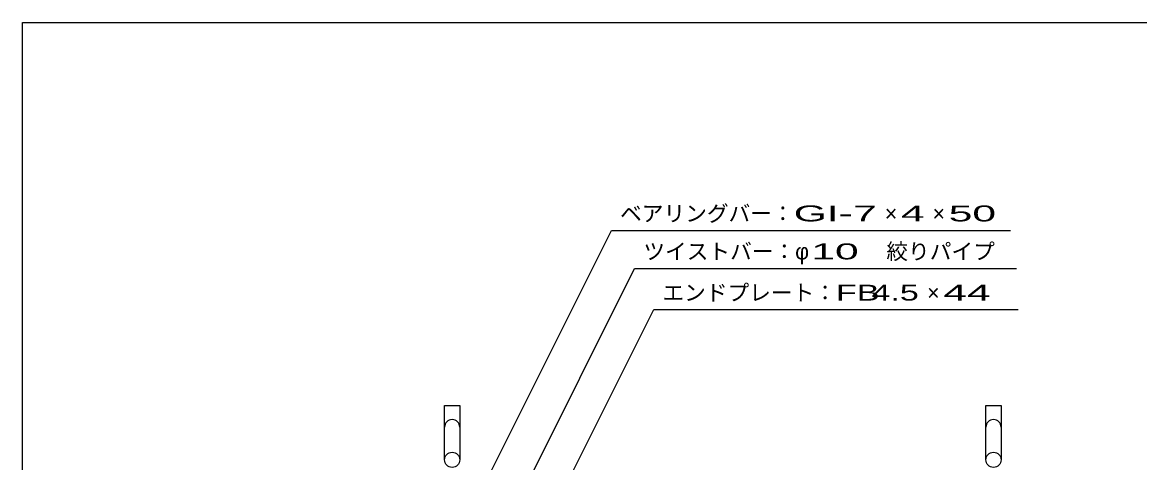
# Model space of a CAD drawing. Units: millimetres, scale not verified. Extents: x -1456 to 1385, y -1026 to 843.
# Drawn here: x -1383 to -353, y 437 to 843 of the extents above; entities that cross this region are included whole.
import ezdxf
from ezdxf.enums import TextEntityAlignment as Align

# ---------------------------------------------------------------- set-up
doc = ezdxf.new("R2010")
doc.units = ezdxf.units.MM
doc.header["$LTSCALE"] = 8
for name, color, linetype, lineweight in [('0_2', 150, 'Continuous', 25), ('19', 6, 'Continuous', 25), ('22', 2, 'Continuous', 25)]:
    doc.layers.add(name, color=color, linetype=linetype, lineweight=lineweight)
doc.styles.add('ベクトル', font='')
doc.styles.get('ベクトル').set_extended_font_data('ベクトル')

msp = doc.modelspace()

# ---------------------------------------------------------------- linework, layer by layer
at = {"layer": '0_2'}
for p, q in [((-1383.2, -917.2), (-1383.2, 842.8)), ((-1383.2, 842.8), (1384.8, 842.8))]:
    msp.add_line(p, q, dxfattribs=at)
at = {"layer": '19'}
for p, q in [((-994, 439.5), (-994, 489.5)), ((-994, 489.5), (-980, 489.5)), ((-980, 489.5), (-980, 439.5)), ((-495, 439.5), (-495, 489.5)), ((-495, 489.5), (-481, 489.5)), ((-481, 489.5), (-481, 439.5))]:
    msp.add_line(p, q, dxfattribs=at)
for centre in [(-987, 439.5), (-488, 439.5)]:
    msp.add_circle(centre, 7, dxfattribs=at)
for centre in [(-987, 469.5), (-488, 469.5)]:
    msp.add_arc(centre, 7, 0, 180, dxfattribs=at)
at = {"layer": '22', "color": 4}
for p, q in [((-1003, 325.5), (-840.2, 651)), ((-840.2, 651), (-472.2, 651)), ((-939, 375.5), (-818.8, 616)), ((-818.8, 616), (-466.8, 616)), ((-879, 422.5), (-801.2, 578)), ((-801.2, 578), (-465.2, 578))]:
    msp.add_line(p, q, dxfattribs=at)

# ---------------------------------------------------------------- texts
at = {"layer": '22', "style": 'ベクトル'}
for s, height, p in [('ベアリングバー：', 14.66, (-832.2, 666.6)), ('×', 14.7, (-588.2, 666.6)), ('×', 14.7, (-544.2, 666.6)), ('ツイストバー：', 14.66, (-810.8, 631.6)), ('絞りパイプ', 14.66, (-586.8, 631.6)), ('φ', 14.7, (-670.8, 631.6)), ('エンドプレート：', 14.66, (-793.2, 593.6)), ('×', 14.7, (-549.2, 593.6))]:
    msp.add_text(s, height=height, dxfattribs=at).set_placement(p, align=Align.MIDDLE_LEFT)
for s, width, p in [('GI-', 2, (-672.2, 666.6)), (' 7 ', 2, (-628.2, 666.6)), (' 4 ', 2, (-584.2, 666.6)), (' 50 ', 2, (-540.2, 666.6)), (' 10 ', 2, (-666.8, 631.6)), ('FB', 1.6, (-633.2, 593.6)), (' 4.5 ', 1.6, (-609.2, 593.6)), (' 44 ', 2, (-545.2, 593.6))]:
    msp.add_text(s, height=14.66, dxfattribs=dict(at, width=width)).set_placement(p, align=Align.MIDDLE_LEFT)

doc.saveas('drawing.dxf')
